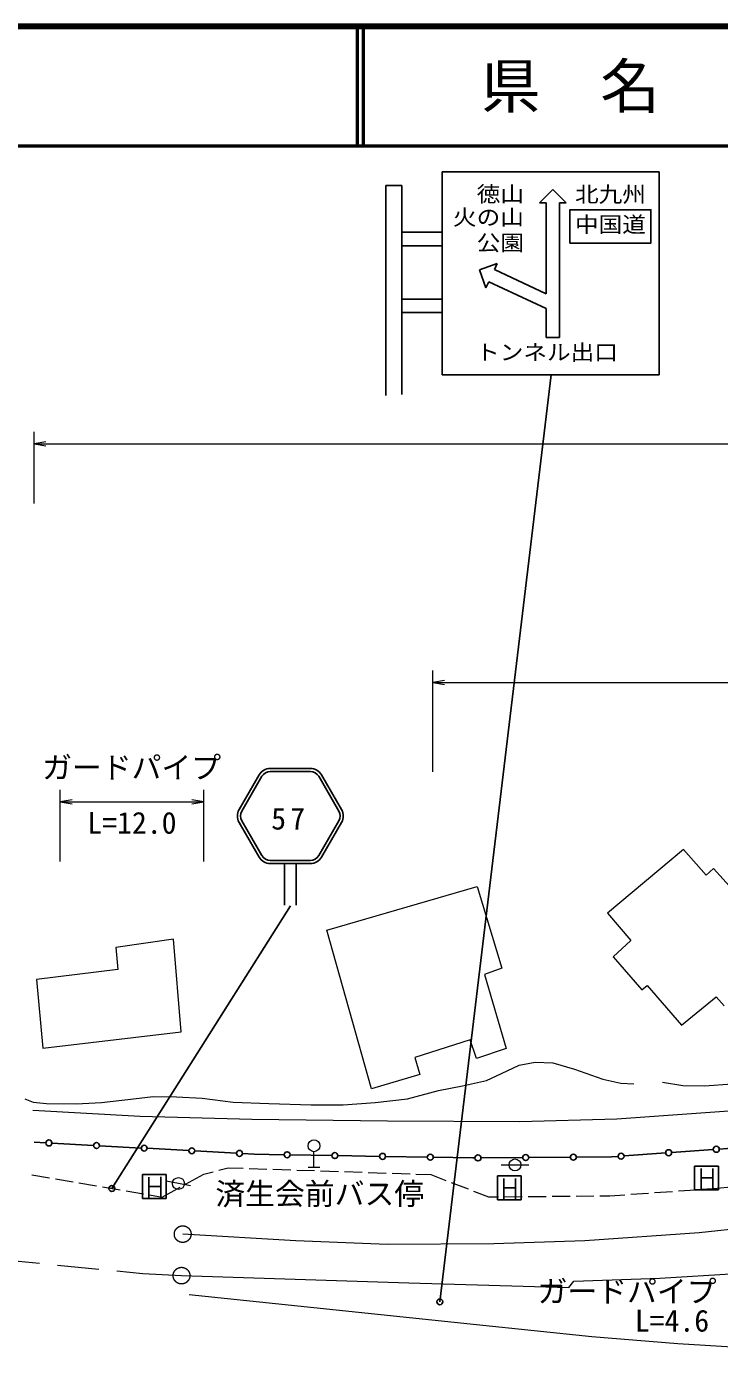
# Model space of a CAD drawing. Units: millimetres, scale not verified. Extents: x 40000 to 680000, y 20000 to 380000.
# Drawn here: x 270021 to 328125, y 269070 to 380000 of the extents above; entities that cross this region are included whole.
import ezdxf
from ezdxf.enums import TextEntityAlignment as Align

# ---------------------------------------------------------------- set-up
doc = ezdxf.new("R2010")
doc.units = ezdxf.units.MM
doc.header["$LTSCALE"] = 1000
doc.linetypes.add('CHAIN', pattern=[18.5, 12, -1.5, 3.5, -1.5])
for name, color, linetype, lineweight in [('M-BMK', 2, 'CHAIN', 13), ('M-BMK-HTXT', 7, 'Continuous', 13), ('M-STR-HTXT', 7, 'Continuous', 13), ('M-STR-STRC', 7, 'Continuous', 25), ('M-TTL', 2, 'Continuous', 140), ('M-TTL-LINE', 7, 'Continuous', 50), ('M-WORK', 1, 'Continuous', 13)]:
    doc.layers.add(name, color=color, linetype=linetype, lineweight=lineweight)
doc.layers.add('M-TTL-TXT', color=7, linetype='Continuous')
doc.styles.add('ＭＳ ゴシック', font='')
doc.styles.get('ＭＳ ゴシック').set_extended_font_data('MS Gothic')

# ---------------------------------------------------------------- blocks, each defined once
blk = doc.blocks.new('open_arrow')
at = {"color": 0, "linetype": 'Continuous', "lineweight": -2}
blk.add_lwpolyline([(7.5, 1.25), (0, 0), (7.5, -1.25)], dxfattribs=at)

msp = doc.modelspace()

# ---------------------------------------------------------------- linework, layer by layer
at = {"layer": 'M-BMK'}
for p, q in [((334089, 279684), (326417, 278844)), ((292610, 278185), (283119, 278745)), ((326417, 278844), (316826, 278185)), ((259182, 277483), (279782, 275445)), ((300282, 277885), (292610, 278185)), ((309213, 277945), (300282, 277885)), ((316826, 278185), (309213, 277945)), ((279782, 275445), (283019, 275265))]:
    msp.add_line(p, q, dxfattribs=at)
for centre in [(283119, 278745), (283019, 275265)]:
    msp.add_circle(centre, 700, dxfattribs=at)
at = {"layer": 'M-STR-HTXT'}
for p, q in [((270655, 340000), (270655, 346000)), ((270655, 345000), (400375, 345000)), ((304081, 317500), (304081, 326000)), ((304081, 325000), (578893, 325000)), ((272843, 310000), (272843, 316000)), ((284880, 310000), (284880, 316000)), ((272843, 315000), (284880, 315000))]:
    msp.add_line(p, q, dxfattribs=at)
at = {"layer": 'M-STR-STRC'}
for p, q in [((304858, 350784), (304858, 367815)), ((304858, 367815), (323051, 367815)), ((323051, 350784), (323051, 367815)), ((300154, 366660), (301498, 366660)), ((300154, 366660), (300154, 349071)), ((301498, 366660), (301498, 349151)), ((314152, 366328), (313032, 365208)), ((315272, 365208), (314152, 366328)), ((313032, 365208), (313592, 365208)), ((313592, 365208), (313592, 361891)), ((314712, 365208), (314712, 361693)), ((314712, 365208), (315272, 365208)), ((301498, 362740), (304858, 362740)), ((313597, 357584), (313592, 361891)), ((314712, 357626), (314712, 361693)), ((304858, 361620), (301498, 361620)), ((309494, 360122), (308005, 359582)), ((308005, 359582), (308545, 358093)), ((309256, 359615), (309494, 360122)), ((309256, 359615), (313597, 357584)), ((308545, 358093), (308782, 358600)), ((308782, 358600), (313598, 356347)), ((314712, 353910), (314712, 357626)), ((301498, 357140), (304858, 357140)), ((313601, 353908), (313598, 356347)), ((304858, 356020), (301498, 356020)), ((313601, 353908), (314712, 353910)), ((314016, 350784), (304678, 273074)), ((304858, 350784), (323051, 350784)), ((289532, 317262), (287842, 314336)), ((293832, 317794), (290453, 317794)), ((290453, 317528), (293832, 317528)), ((296442, 314336), (294753, 317262)), ((288073, 314203), (289762, 317129)), ((294523, 317129), (296212, 314203)), ((287842, 313272), (289532, 310346)), ((289762, 310479), (288073, 313405)), ((296212, 313405), (294523, 310479)), ((294753, 310346), (296442, 313272)), ((293832, 310080), (290453, 310080)), ((293832, 309814), (290453, 309814)), ((291642, 309814), (291642, 306314)), ((292642, 309814), (292642, 306314)), ((277183, 282571), (292152, 306272)), ((270655, 286460), (271653, 286405)), ((272152, 286378), (275647, 286186)), ((276146, 286159), (279641, 285967)), ((280140, 285940), (283635, 285748)), ((284134, 285721), (287629, 285529)), ((288128, 285502), (289121, 285447)), ((289121, 285447), (291626, 285404)), ((292126, 285396), (295626, 285336)), ((296126, 285328), (299625, 285268)), ((300125, 285259), (303625, 285200)), ((304125, 285191), (307443, 285134)), ((307443, 285134), (307624, 285136)), ((308124, 285140), (311624, 285167)), ((312124, 285170), (315624, 285197)), ((316124, 285201), (319061, 285224)), ((319061, 285224), (319622, 285264)), ((320121, 285300), (323612, 285553)), ((324111, 285589), (327601, 285841)), ((328100, 285877), (330188, 286028)), ((328039, 284453), (326039, 284453)), ((326039, 284453), (326039, 282453)), ((326579, 282538), (326579, 284237)), ((327571, 284248), (327571, 282543)), ((328039, 282453), (328039, 284453)), ((281742, 283745), (279742, 283745)), ((279742, 283745), (279742, 281745)), ((280282, 281830), (280282, 283530)), ((281274, 283540), (281274, 281836)), ((281742, 281745), (281742, 283745)), ((311501, 283627), (309501, 283627)), ((309501, 283627), (309501, 281627)), ((310042, 281712), (310042, 283412)), ((311033, 283422), (311033, 281718)), ((311501, 281627), (311501, 283627)), ((326579, 283453), (327571, 283453)), ((280282, 282745), (281274, 282745)), ((310042, 282627), (311033, 282627)), ((326039, 282453), (328039, 282453)), ((279742, 281745), (281742, 281745)), ((309501, 281627), (311501, 281627))]:
    msp.add_line(p, q, dxfattribs=at)
msp.add_lwpolyline([(315579, 361838), (322379, 361838), (322379, 364638), (315579, 364638)], close=True, dxfattribs=at)
for centre in [(271903, 286392), (275897, 286173), (279891, 285954), (283885, 285734), (287879, 285515), (291876, 285400), (295876, 285332), (299875, 285264), (303875, 285195), (307874, 285138), (311874, 285169), (315874, 285199), (319872, 285282), (323861, 285571), (327851, 285859), (277183, 282571), (304678, 273074)]:
    msp.add_circle(centre, 250, dxfattribs=at)
for centre, radius, start, end in [((290453, 316730), 1064, 90, 150), ((290453, 316730), 798, 90, 150), ((293832, 316730), 1064, 30, 90), ((293832, 316730), 798, 30, 90), ((288764, 313804), 1064, 150, 210), ((288764, 313804), 798, 150, 210), ((295521, 313804), 798, 330, 30.00002), ((295521, 313804), 1064, 330, 30), ((290453, 310878), 1064, 210, 270), ((290453, 310878), 798, 210, 270), ((293832, 310878), 798, 270, 330), ((293832, 310878), 1064, 270, 330)]:
    msp.add_arc(centre, radius, start, end, dxfattribs=at)
at = {"layer": 'M-TTL'}
msp.add_line((680000, 380000), (40000, 380000), dxfattribs=at)
at = {"layer": 'M-TTL-LINE'}
for p, q in [((297750, 380000), (297750, 370000)), ((298250, 380000), (298250, 370000)), ((40000, 370000), (680000, 370000))]:
    msp.add_line(p, q, dxfattribs=at)
at = {"layer": 'M-WORK'}
for p, q in [((325102, 310991), (318724, 305661)), ((327016, 308839), (325102, 310991)), ((327632, 309402), (327016, 308839)), ((329999, 306785), (327632, 309402)), ((295215, 304219), (307804, 307899)), ((307804, 307899), (309876, 301041)), ((318724, 305661), (320691, 303369)), ((298938, 290923), (295215, 304219)), ((282348, 303484), (277519, 302766)), ((282979, 295696), (282348, 303484)), ((320691, 303369), (319221, 301985)), ((277519, 302766), (277671, 300939)), ((319221, 301985), (321610, 299229)), ((277671, 300939), (270863, 300090)), ((309876, 301041), (308413, 300515)), ((270863, 300090), (271407, 294326)), ((308413, 300515), (310227, 294315)), ((321610, 299229), (322053, 299596)), ((322053, 299596), (324940, 296267)), ((324940, 296267), (327837, 298645)), ((327837, 298645), (328518, 297877)), ((271407, 294326), (282979, 295696)), ((307207, 295036), (302588, 293558)), ((307755, 293479), (307207, 295036)), ((310227, 294315), (307755, 293479)), ((302588, 293558), (303005, 292129)), ((309857, 292207), (311333, 292905)), ((311333, 292905), (312663, 293164)), ((312663, 293164), (314139, 293115)), ((314139, 293115), (315971, 292580)), ((303005, 292129), (298938, 290923)), ((308576, 291640), (309857, 292207)), ((315971, 292580), (318355, 291737)), ((301960, 290083), (304555, 290797)), ((304555, 290797), (306566, 291170)), ((306566, 291170), (308576, 291640)), ((318355, 291737), (319863, 291413)), ((319863, 291413), (320949, 291348)), ((323338, 291490), (325057, 291215)), ((325057, 291215), (326873, 291166)), ((326873, 291166), (329176, 291344)), ((269872, 290097), (270571, 289809)), ((270571, 289809), (271703, 289687)), ((271703, 289687), (274182, 289672)), ((274182, 289672), (276323, 289795)), ((276323, 289795), (278982, 290099)), ((278982, 290099), (280636, 290278)), ((280636, 290278), (282598, 290261)), ((282598, 290261), (284755, 290132)), ((284755, 290132), (287350, 289807)), ((287350, 289807), (290350, 289710)), ((290350, 289710), (293885, 289597)), ((293885, 289597), (296560, 289580)), ((296560, 289580), (299268, 289775)), ((299268, 289775), (301960, 290083)), ((270564, 289127), (279562, 288639)), ((279562, 288639), (288903, 288384)), ((311378, 288201), (319515, 288420)), ((319515, 288420), (329293, 289113)), ((288903, 288384), (300286, 288238)), ((300286, 288238), (311378, 288201)), ((294126, 284355), (294126, 285655)), ((286152, 284103), (286940, 284314)), ((286940, 284314), (288183, 284272)), ((288683, 284255), (290182, 284204)), ((290682, 284187), (292181, 284136)), ((292681, 284119), (294180, 284069)), ((293626, 284355), (294626, 284355)), ((294679, 284052), (296179, 284001)), ((296678, 283984), (298177, 283933)), ((309811, 284548), (310977, 284548)), ((310977, 284548), (312143, 284548)), ((270479, 283710), (271958, 283459)), ((272451, 283375), (273929, 283124)), ((274422, 283040), (275901, 282789)), ((282763, 282991), (281742, 283175)), ((283785, 282806), (282763, 282991)), ((283353, 282930), (284880, 283763)), ((284880, 283763), (285669, 283974)), ((298677, 283916), (300176, 283865)), ((300676, 283848), (302175, 283798)), ((302675, 283781), (303918, 283738)), ((303918, 283738), (305173, 283253)), ((305639, 283073), (307038, 282531)), ((276394, 282705), (277873, 282454)), ((278366, 282370), (279845, 282119)), ((280338, 282035), (281386, 281857)), ((281386, 281857), (282914, 282690)), ((307504, 282351), (308759, 281865)), ((308759, 281865), (309593, 281873)), ((310093, 281878), (311592, 281893)), ((312092, 281897), (313592, 281912)), ((314092, 281917), (315592, 281931)), ((316092, 281936), (317592, 281950)), ((318092, 281955), (318926, 281963)), ((318926, 281963), (320184, 282051)), ((320683, 282086), (322179, 282191)), ((322678, 282226), (324174, 282332)), ((324673, 282367), (326169, 282472)), ((326668, 282507), (327926, 282595)), ((327926, 282595), (329085, 282712)), ((283019, 275265), (302068, 274655)), ((323117, 275045), (329514, 275434)), ((302068, 274655), (315495, 274266)), ((315495, 274266), (315909, 274801)), ((315909, 274801), (323117, 275045)), ((283655, 273692), (294115, 272597)), ((294115, 272597), (307761, 271162)), ((307761, 271162), (317417, 270165)), ((317417, 270165), (324642, 269581)), ((324642, 269581), (333009, 269070))]:
    msp.add_line(p, q, dxfattribs=at)
for centre in [(294126, 286155), (310977, 284548), (282763, 282991)]:
    msp.add_circle(centre, 500, dxfattribs=at)

# ---------------------------------------------------------------- block references
at = {"layer": 'M-STR-HTXT', "xscale": 133, "yscale": 133}
for p in [(270655, 345000), (304081, 325000), (272843, 315000)]:
    msp.add_blockref('open_arrow', p, dxfattribs=at)
at = {"layer": 'M-STR-HTXT', "xscale": 133, "yscale": 133, "rotation": 180}
msp.add_blockref('open_arrow', (284880, 315000), dxfattribs=at)

# ---------------------------------------------------------------- texts
at = {"layer": 'M-BMK-HTXT', "style": 'ＭＳ ゴシック'}
msp.add_text('済生会前バス停', height=1833, dxfattribs=at).set_placement((294606, 282130), align=Align.MIDDLE_CENTER)
at = {"layer": 'M-STR-HTXT', "style": 'ＭＳ ゴシック'}
for s, p in [('ガードパイプ', (278837, 316408)), ('L=12.0', (278862, 311766)), ('ガードパイプ', (320374, 272484)), ('L=4.6', (324138, 270022))]:
    msp.add_text(s, height=1833, dxfattribs=at).set_placement(p, align=Align.BOTTOM_CENTER)
at = {"layer": 'M-STR-STRC', "style": 'ＭＳ ゴシック', "width": 1.1}
for s, p in [('徳山', (309749, 364894)), ('北九州', (318979, 364865)), ('火の山', (308749, 362950)), ('中国道', (318979, 362338)), ('公園', (309749, 360805)), ('トンネル出口', (313660, 351629))]:
    msp.add_text(s, height=1320, dxfattribs=at).set_placement(p, align=Align.BOTTOM_CENTER)
at = {"layer": 'M-STR-STRC', "insert": (292134, 313568), "char_height": 1833, "attachment_point": 5, "style": 'ＭＳ ゴシック'}
msp.add_mtext('\\T1.28;57', dxfattribs=at)
at = {"layer": 'M-TTL-TXT', "style": 'ＭＳ ゴシック'}
msp.add_text('県\u3000名', height=3666, dxfattribs=at).set_placement((315625, 375000), align=Align.MIDDLE_CENTER)

doc.saveas('drawing.dxf')
